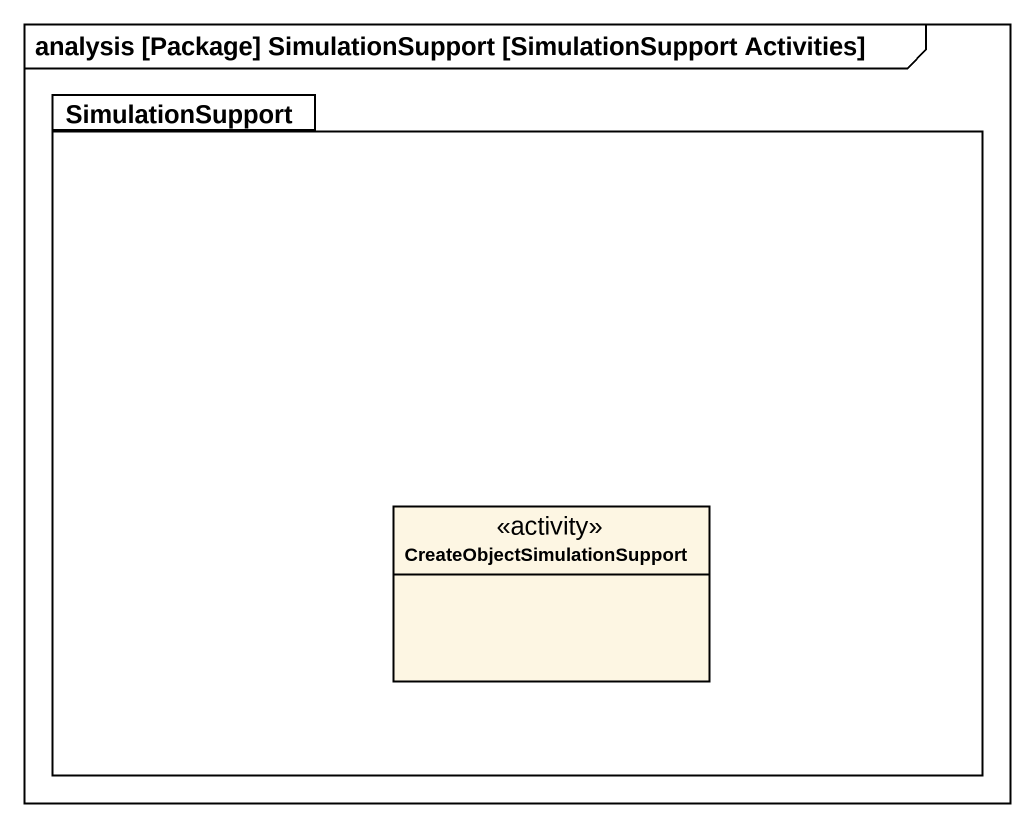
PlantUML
@startuml
mainframe analysis [Package] SimulationSupport [SimulationSupport Activities]
hide circle
hide empty members
package SimulationSupport {
  class "CreateObjectSimulationSupport" as CreateObjectSimulationSuppor <<activity>>
}
@enduml
